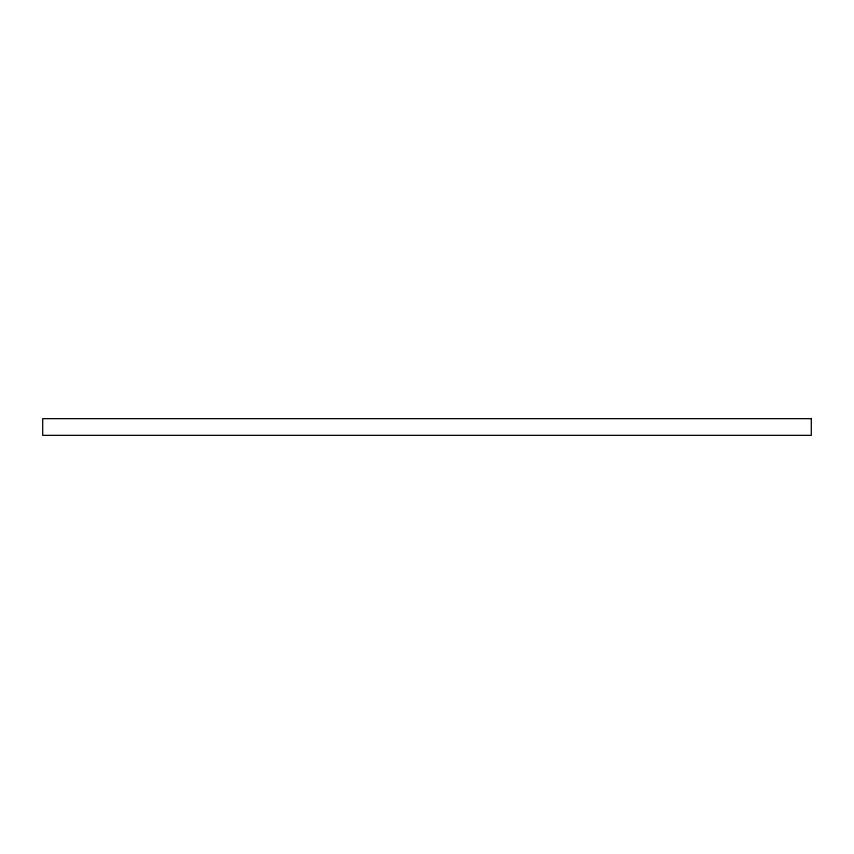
<?xml version="1.0" encoding="UTF-8"?>
<svg xmlns="http://www.w3.org/2000/svg" width="854" height="854" viewBox="0 0 854 854"><rect width="100%" height="100%" fill="white"/><g stroke="black" fill="none" stroke-linecap="round" stroke-linejoin="round"><path stroke-width="1.28" d="M811.3 418.652L42.7 418.652L42.7 435.348L811.3 435.348L811.3 418.652"/></g></svg>
